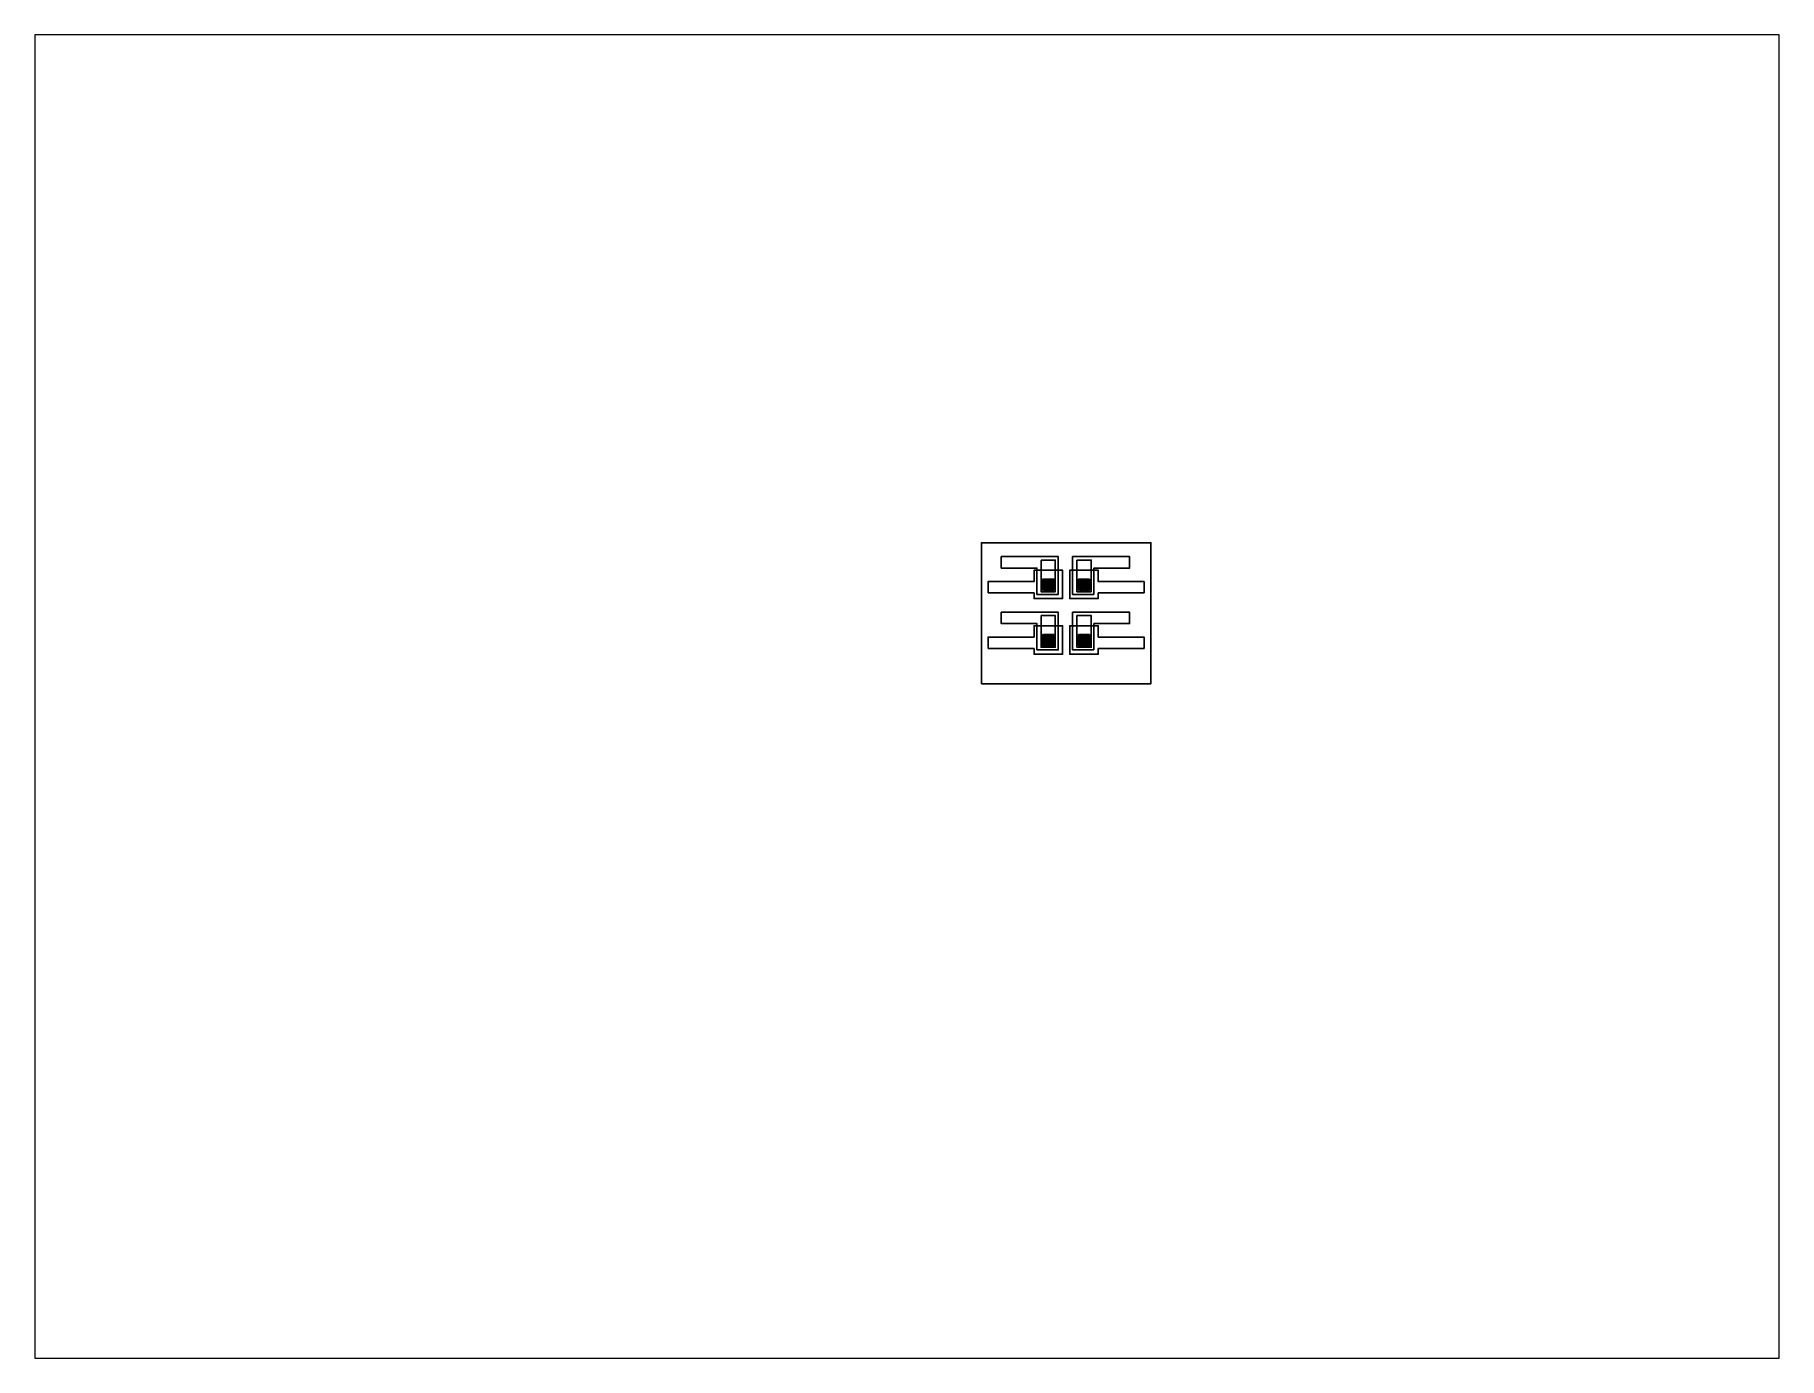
# Paper-space layout 'Layout2' of a CAD drawing. Extents: x 26 to 231, y 20 to 176.
# The model-space entities are those that its viewports show. They can reach past a viewport. Long polylines and large blocks are cut down to what shows.
import ezdxf

# ---------------------------------------------------------------- set-up
doc = ezdxf.new("R2010")
doc.units = 13

# ---------------------------------------------------------------- blocks, each defined once
blk = doc.blocks.new('ㅇㄴㅁㄴㅇㅁ')
for points in [[(1100, 1000), (24900, 1000), (24900, 20800), (1100, 20800), (1100, 1000)], [(1100, 1000), (24900, 1000)]]:
    blk.add_lwpolyline(points)
at = {"color": 1}
for points in [[(8900, 13550), (8900, 17250), (3900, 17250), (3900, 18850), (11900, 18850), (11900, 13550), (8900, 13550)], [(16900, 13550), (16900, 17250), (21900, 17250), (21900, 18850), (13900, 18850), (13900, 13550), (16900, 13550)], [(8900, 5750), (8900, 9450), (3900, 9450), (3900, 11050), (11900, 11050), (11900, 5750), (8900, 5750)], [(16900, 5750), (16900, 9450), (21900, 9450), (21900, 11050), (13900, 11050), (13900, 5750), (16900, 5750)]]:
    blk.add_lwpolyline(points, dxfattribs=at)
at = {"color": 5}
for points in [[(2050, 13750), (8500, 13750), (8500, 12950), (12500, 12950), (12500, 16950), (8500, 16950), (8500, 15350), (2050, 15350), (2050, 13750)], [(23950, 13750), (17500, 13750), (17500, 12950), (13500, 12950), (13500, 16950), (17500, 16950), (17500, 15350), (23950, 15350), (23950, 13750)], [(2050, 5950), (8500, 5950), (8500, 5150), (12500, 5150), (12500, 9150), (8500, 9150), (8500, 7550), (2050, 7550), (2050, 5950)], [(23950, 5950), (17500, 5950), (17500, 5150), (13500, 5150), (13500, 9150), (17500, 9150), (17500, 7550), (23950, 7550), (23950, 5950)]]:
    blk.add_lwpolyline(points, dxfattribs=at)
blk = doc.blocks.new('*U70')
blk.add_lwpolyline([(-25, 25), (25, 25), (25, -25), (-25, -25)], close=True)
blk = doc.blocks.new('*U69')
at = {"color": 0, "linetype": 'ByBlock', "lineweight": -2, "transparency": 16777216}
for p in [(0, 1500), (0, 1400), (0, 1300), (0, 1200), (0, 1100), (0, 1000), (0, 900), (0, 800), (0, 700), (0, 600), (0, 500), (0, 400), (0, 300), (0, 200), (0, 100), (0, 0), (100, 1500), (100, 1400), (100, 1300), (100, 1200), (100, 1100), (100, 1000), (100, 900), (100, 800), (100, 700), (100, 600), (100, 500), (100, 400), (100, 300), (100, 200), (100, 100), (100, 0), (200, 1500), (200, 1400), (200, 1300), (200, 1200), (200, 1100), (200, 1000), (200, 900), (200, 800), (200, 700), (200, 600), (200, 500), (200, 400), (200, 300), (200, 200), (200, 100), (200, 0), (300, 1500), (300, 1400), (300, 1300), (300, 1200), (300, 1100), (300, 1000), (300, 900), (300, 800), (300, 700), (300, 600), (300, 500), (300, 400), (300, 300), (300, 200), (300, 100), (300, 0), (400, 1500), (400, 1400), (400, 1300), (400, 1200), (400, 1100), (400, 1000), (400, 900), (400, 800), (400, 700), (400, 600), (400, 500), (400, 400), (400, 300), (400, 200), (400, 100), (400, 0), (500, 1500), (500, 1400), (500, 1300), (500, 1200), (500, 1100), (500, 1000), (500, 900), (500, 800), (500, 700), (500, 600), (500, 500), (500, 400), (500, 300), (500, 200), (500, 100), (500, 0), (600, 1500), (600, 1400), (600, 1300), (600, 1200), (600, 1100), (600, 1000), (600, 900), (600, 800), (600, 700), (600, 600), (600, 500), (600, 400), (600, 300), (600, 200), (600, 100), (600, 0), (700, 1500), (700, 1400), (700, 1300), (700, 1200), (700, 1100), (700, 1000), (700, 900), (700, 800), (700, 700), (700, 600), (700, 500), (700, 400), (700, 300), (700, 200), (700, 100), (700, 0), (800, 1500), (800, 1400), (800, 1300), (800, 1200), (800, 1100), (800, 1000), (800, 900), (800, 800), (800, 700), (800, 600), (800, 500), (800, 400), (800, 300), (800, 200), (800, 100), (800, 0), (900, 1500), (900, 1400), (900, 1300), (900, 1200), (900, 1100), (900, 1000), (900, 900), (900, 800), (900, 700), (900, 600), (900, 500), (900, 400), (900, 300), (900, 200), (900, 100), (900, 0), (1000, 1500), (1000, 1400), (1000, 1300), (1000, 1200), (1000, 1100), (1000, 1000), (1000, 900), (1000, 800), (1000, 700), (1000, 600), (1000, 500), (1000, 400), (1000, 300), (1000, 200), (1000, 100), (1000, 0), (1100, 1500), (1100, 1400), (1100, 1300), (1100, 1200), (1100, 1100), (1100, 1000), (1100, 900), (1100, 800), (1100, 700), (1100, 600), (1100, 500), (1100, 400), (1100, 300), (1100, 200), (1100, 100), (1100, 0), (1200, 1500), (1200, 1400), (1200, 1300), (1200, 1200), (1200, 1100), (1200, 1000), (1200, 900), (1200, 800), (1200, 700), (1200, 600), (1200, 500), (1200, 400), (1200, 300), (1200, 200), (1200, 100), (1200, 0), (1300, 1500), (1300, 1400), (1300, 1300), (1300, 1200), (1300, 1100), (1300, 1000), (1300, 900), (1300, 800), (1300, 700), (1300, 600), (1300, 500), (1300, 400), (1300, 300), (1300, 200), (1300, 100), (1300, 0), (1400, 1500), (1400, 1400), (1400, 1300), (1400, 1200), (1400, 1100), (1400, 1000), (1400, 900), (1400, 800), (1400, 700), (1400, 600), (1400, 500), (1400, 400), (1400, 300), (1400, 200), (1400, 100), (1400, 0), (1500, 1500), (1500, 1400), (1500, 1300), (1500, 1200), (1500, 1100), (1500, 1000), (1500, 900), (1500, 800), (1500, 700), (1500, 600), (1500, 500), (1500, 400), (1500, 300), (1500, 200), (1500, 100), (1500, 0)]:
    blk.add_blockref('*U70', p, dxfattribs=at)
blk = doc.blocks.new('*U64')
blk.add_lwpolyline([(-25, 25), (25, 25), (25, -25), (-25, -25)], close=True)
blk = doc.blocks.new('*U71')
at = {"color": 0, "linetype": 'ByBlock', "lineweight": -2, "transparency": 16777216}
for p in [(0, 1500), (0, 1400), (0, 1300), (0, 1200), (0, 1100), (0, 1000), (0, 900), (0, 800), (0, 700), (0, 600), (0, 500), (0, 400), (0, 300), (0, 200), (0, 100), (0, 0), (100, 1500), (100, 1400), (100, 1300), (100, 1200), (100, 1100), (100, 1000), (100, 900), (100, 800), (100, 700), (100, 600), (100, 500), (100, 400), (100, 300), (100, 200), (100, 100), (100, 0), (200, 1500), (200, 1400), (200, 1300), (200, 1200), (200, 1100), (200, 1000), (200, 900), (200, 800), (200, 700), (200, 600), (200, 500), (200, 400), (200, 300), (200, 200), (200, 100), (200, 0), (300, 1500), (300, 1400), (300, 1300), (300, 1200), (300, 1100), (300, 1000), (300, 900), (300, 800), (300, 700), (300, 600), (300, 500), (300, 400), (300, 300), (300, 200), (300, 100), (300, 0), (400, 1500), (400, 1400), (400, 1300), (400, 1200), (400, 1100), (400, 1000), (400, 900), (400, 800), (400, 700), (400, 600), (400, 500), (400, 400), (400, 300), (400, 200), (400, 100), (400, 0), (500, 1500), (500, 1400), (500, 1300), (500, 1200), (500, 1100), (500, 1000), (500, 900), (500, 800), (500, 700), (500, 600), (500, 500), (500, 400), (500, 300), (500, 200), (500, 100), (500, 0), (600, 1500), (600, 1400), (600, 1300), (600, 1200), (600, 1100), (600, 1000), (600, 900), (600, 800), (600, 700), (600, 600), (600, 500), (600, 400), (600, 300), (600, 200), (600, 100), (600, 0), (700, 1500), (700, 1400), (700, 1300), (700, 1200), (700, 1100), (700, 1000), (700, 900), (700, 800), (700, 700), (700, 600), (700, 500), (700, 400), (700, 300), (700, 200), (700, 100), (700, 0), (800, 1500), (800, 1400), (800, 1300), (800, 1200), (800, 1100), (800, 1000), (800, 900), (800, 800), (800, 700), (800, 600), (800, 500), (800, 400), (800, 300), (800, 200), (800, 100), (800, 0), (900, 1500), (900, 1400), (900, 1300), (900, 1200), (900, 1100), (900, 1000), (900, 900), (900, 800), (900, 700), (900, 600), (900, 500), (900, 400), (900, 300), (900, 200), (900, 100), (900, 0), (1000, 1500), (1000, 1400), (1000, 1300), (1000, 1200), (1000, 1100), (1000, 1000), (1000, 900), (1000, 800), (1000, 700), (1000, 600), (1000, 500), (1000, 400), (1000, 300), (1000, 200), (1000, 100), (1000, 0), (1100, 1500), (1100, 1400), (1100, 1300), (1100, 1200), (1100, 1100), (1100, 1000), (1100, 900), (1100, 800), (1100, 700), (1100, 600), (1100, 500), (1100, 400), (1100, 300), (1100, 200), (1100, 100), (1100, 0), (1200, 1500), (1200, 1400), (1200, 1300), (1200, 1200), (1200, 1100), (1200, 1000), (1200, 900), (1200, 800), (1200, 700), (1200, 600), (1200, 500), (1200, 400), (1200, 300), (1200, 200), (1200, 100), (1200, 0), (1300, 1500), (1300, 1400), (1300, 1300), (1300, 1200), (1300, 1100), (1300, 1000), (1300, 900), (1300, 800), (1300, 700), (1300, 600), (1300, 500), (1300, 400), (1300, 300), (1300, 200), (1300, 100), (1300, 0), (1400, 1500), (1400, 1400), (1400, 1300), (1400, 1200), (1400, 1100), (1400, 1000), (1400, 900), (1400, 800), (1400, 700), (1400, 600), (1400, 500), (1400, 400), (1400, 300), (1400, 200), (1400, 100), (1400, 0), (1500, 1500), (1500, 1400), (1500, 1300), (1500, 1200), (1500, 1100), (1500, 1000), (1500, 900), (1500, 800), (1500, 700), (1500, 600), (1500, 500), (1500, 400), (1500, 300), (1500, 200), (1500, 100), (1500, 0)]:
    blk.add_blockref('*U64', p, dxfattribs=at)
blk = doc.blocks.new('*U66')
blk.add_lwpolyline([(-25, 25), (25, 25), (25, -25), (-25, -25)], close=True)
blk = doc.blocks.new('*U65')
at = {"color": 0, "linetype": 'ByBlock', "lineweight": -2, "transparency": 16777216}
for p in [(0, 1500), (0, 1400), (0, 1300), (0, 1200), (0, 1100), (0, 1000), (0, 900), (0, 800), (0, 700), (0, 600), (0, 500), (0, 400), (0, 300), (0, 200), (0, 100), (0, 0), (100, 1500), (100, 1400), (100, 1300), (100, 1200), (100, 1100), (100, 1000), (100, 900), (100, 800), (100, 700), (100, 600), (100, 500), (100, 400), (100, 300), (100, 200), (100, 100), (100, 0), (200, 1500), (200, 1400), (200, 1300), (200, 1200), (200, 1100), (200, 1000), (200, 900), (200, 800), (200, 700), (200, 600), (200, 500), (200, 400), (200, 300), (200, 200), (200, 100), (200, 0), (300, 1500), (300, 1400), (300, 1300), (300, 1200), (300, 1100), (300, 1000), (300, 900), (300, 800), (300, 700), (300, 600), (300, 500), (300, 400), (300, 300), (300, 200), (300, 100), (300, 0), (400, 1500), (400, 1400), (400, 1300), (400, 1200), (400, 1100), (400, 1000), (400, 900), (400, 800), (400, 700), (400, 600), (400, 500), (400, 400), (400, 300), (400, 200), (400, 100), (400, 0), (500, 1500), (500, 1400), (500, 1300), (500, 1200), (500, 1100), (500, 1000), (500, 900), (500, 800), (500, 700), (500, 600), (500, 500), (500, 400), (500, 300), (500, 200), (500, 100), (500, 0), (600, 1500), (600, 1400), (600, 1300), (600, 1200), (600, 1100), (600, 1000), (600, 900), (600, 800), (600, 700), (600, 600), (600, 500), (600, 400), (600, 300), (600, 200), (600, 100), (600, 0), (700, 1500), (700, 1400), (700, 1300), (700, 1200), (700, 1100), (700, 1000), (700, 900), (700, 800), (700, 700), (700, 600), (700, 500), (700, 400), (700, 300), (700, 200), (700, 100), (700, 0), (800, 1500), (800, 1400), (800, 1300), (800, 1200), (800, 1100), (800, 1000), (800, 900), (800, 800), (800, 700), (800, 600), (800, 500), (800, 400), (800, 300), (800, 200), (800, 100), (800, 0), (900, 1500), (900, 1400), (900, 1300), (900, 1200), (900, 1100), (900, 1000), (900, 900), (900, 800), (900, 700), (900, 600), (900, 500), (900, 400), (900, 300), (900, 200), (900, 100), (900, 0), (1000, 1500), (1000, 1400), (1000, 1300), (1000, 1200), (1000, 1100), (1000, 1000), (1000, 900), (1000, 800), (1000, 700), (1000, 600), (1000, 500), (1000, 400), (1000, 300), (1000, 200), (1000, 100), (1000, 0), (1100, 1500), (1100, 1400), (1100, 1300), (1100, 1200), (1100, 1100), (1100, 1000), (1100, 900), (1100, 800), (1100, 700), (1100, 600), (1100, 500), (1100, 400), (1100, 300), (1100, 200), (1100, 100), (1100, 0), (1200, 1500), (1200, 1400), (1200, 1300), (1200, 1200), (1200, 1100), (1200, 1000), (1200, 900), (1200, 800), (1200, 700), (1200, 600), (1200, 500), (1200, 400), (1200, 300), (1200, 200), (1200, 100), (1200, 0), (1300, 1500), (1300, 1400), (1300, 1300), (1300, 1200), (1300, 1100), (1300, 1000), (1300, 900), (1300, 800), (1300, 700), (1300, 600), (1300, 500), (1300, 400), (1300, 300), (1300, 200), (1300, 100), (1300, 0), (1400, 1500), (1400, 1400), (1400, 1300), (1400, 1200), (1400, 1100), (1400, 1000), (1400, 900), (1400, 800), (1400, 700), (1400, 600), (1400, 500), (1400, 400), (1400, 300), (1400, 200), (1400, 100), (1400, 0), (1500, 1500), (1500, 1400), (1500, 1300), (1500, 1200), (1500, 1100), (1500, 1000), (1500, 900), (1500, 800), (1500, 700), (1500, 600), (1500, 500), (1500, 400), (1500, 300), (1500, 200), (1500, 100), (1500, 0)]:
    blk.add_blockref('*U66', p, dxfattribs=at)
blk = doc.blocks.new('*U68')
blk.add_lwpolyline([(-25, 25), (25, 25), (25, -25), (-25, -25)], close=True)
blk = doc.blocks.new('*U67')
at = {"color": 0, "linetype": 'ByBlock', "lineweight": -2, "transparency": 16777216}
for p in [(0, 1500), (0, 1400), (0, 1300), (0, 1200), (0, 1100), (0, 1000), (0, 900), (0, 800), (0, 700), (0, 600), (0, 500), (0, 400), (0, 300), (0, 200), (0, 100), (0, 0), (100, 1500), (100, 1400), (100, 1300), (100, 1200), (100, 1100), (100, 1000), (100, 900), (100, 800), (100, 700), (100, 600), (100, 500), (100, 400), (100, 300), (100, 200), (100, 100), (100, 0), (200, 1500), (200, 1400), (200, 1300), (200, 1200), (200, 1100), (200, 1000), (200, 900), (200, 800), (200, 700), (200, 600), (200, 500), (200, 400), (200, 300), (200, 200), (200, 100), (200, 0), (300, 1500), (300, 1400), (300, 1300), (300, 1200), (300, 1100), (300, 1000), (300, 900), (300, 800), (300, 700), (300, 600), (300, 500), (300, 400), (300, 300), (300, 200), (300, 100), (300, 0), (400, 1500), (400, 1400), (400, 1300), (400, 1200), (400, 1100), (400, 1000), (400, 900), (400, 800), (400, 700), (400, 600), (400, 500), (400, 400), (400, 300), (400, 200), (400, 100), (400, 0), (500, 1500), (500, 1400), (500, 1300), (500, 1200), (500, 1100), (500, 1000), (500, 900), (500, 800), (500, 700), (500, 600), (500, 500), (500, 400), (500, 300), (500, 200), (500, 100), (500, 0), (600, 1500), (600, 1400), (600, 1300), (600, 1200), (600, 1100), (600, 1000), (600, 900), (600, 800), (600, 700), (600, 600), (600, 500), (600, 400), (600, 300), (600, 200), (600, 100), (600, 0), (700, 1500), (700, 1400), (700, 1300), (700, 1200), (700, 1100), (700, 1000), (700, 900), (700, 800), (700, 700), (700, 600), (700, 500), (700, 400), (700, 300), (700, 200), (700, 100), (700, 0), (800, 1500), (800, 1400), (800, 1300), (800, 1200), (800, 1100), (800, 1000), (800, 900), (800, 800), (800, 700), (800, 600), (800, 500), (800, 400), (800, 300), (800, 200), (800, 100), (800, 0), (900, 1500), (900, 1400), (900, 1300), (900, 1200), (900, 1100), (900, 1000), (900, 900), (900, 800), (900, 700), (900, 600), (900, 500), (900, 400), (900, 300), (900, 200), (900, 100), (900, 0), (1000, 1500), (1000, 1400), (1000, 1300), (1000, 1200), (1000, 1100), (1000, 1000), (1000, 900), (1000, 800), (1000, 700), (1000, 600), (1000, 500), (1000, 400), (1000, 300), (1000, 200), (1000, 100), (1000, 0), (1100, 1500), (1100, 1400), (1100, 1300), (1100, 1200), (1100, 1100), (1100, 1000), (1100, 900), (1100, 800), (1100, 700), (1100, 600), (1100, 500), (1100, 400), (1100, 300), (1100, 200), (1100, 100), (1100, 0), (1200, 1500), (1200, 1400), (1200, 1300), (1200, 1200), (1200, 1100), (1200, 1000), (1200, 900), (1200, 800), (1200, 700), (1200, 600), (1200, 500), (1200, 400), (1200, 300), (1200, 200), (1200, 100), (1200, 0), (1300, 1500), (1300, 1400), (1300, 1300), (1300, 1200), (1300, 1100), (1300, 1000), (1300, 900), (1300, 800), (1300, 700), (1300, 600), (1300, 500), (1300, 400), (1300, 300), (1300, 200), (1300, 100), (1300, 0), (1400, 1500), (1400, 1400), (1400, 1300), (1400, 1200), (1400, 1100), (1400, 1000), (1400, 900), (1400, 800), (1400, 700), (1400, 600), (1400, 500), (1400, 400), (1400, 300), (1400, 200), (1400, 100), (1400, 0), (1500, 1500), (1500, 1400), (1500, 1300), (1500, 1200), (1500, 1100), (1500, 1000), (1500, 900), (1500, 800), (1500, 700), (1500, 600), (1500, 500), (1500, 400), (1500, 300), (1500, 200), (1500, 100), (1500, 0)]:
    blk.add_blockref('*U68', p, dxfattribs=at)
blk = doc.blocks.new('*U82')
blk.add_circle((0, -895), 7.5)
blk = doc.blocks.new('*U83')
at = {"color": 0, "linetype": 'ByBlock', "lineweight": -2, "transparency": 16777216}
for p in [(0, 900), (100, 900), (200, 900), (300, 900), (400, 900), (500, 900), (600, 900), (700, 900), (800, 900), (900, 900), (0, 0), (0, 800), (0, 700), (0, 600), (0, 500), (0, 400), (0, 300), (0, 200), (0, 100), (100, 800), (100, 700), (100, 600), (100, 500), (100, 400), (100, 300), (100, 200), (100, 100), (100, 0), (200, 800), (200, 700), (200, 600), (200, 500), (200, 400), (200, 300), (200, 200), (200, 100), (200, 0), (300, 800), (300, 700), (300, 600), (300, 500), (300, 400), (300, 300), (300, 200), (300, 100), (300, 0), (400, 800), (400, 700), (400, 600), (400, 500), (400, 400), (400, 300), (400, 200), (400, 100), (400, 0), (500, 800), (500, 700), (500, 600), (500, 500), (500, 400), (500, 300), (500, 200), (500, 100), (500, 0), (600, 800), (600, 700), (600, 600), (600, 500), (600, 400), (600, 300), (600, 200), (600, 100), (600, 0), (700, 800), (700, 700), (700, 600), (700, 500), (700, 400), (700, 300), (700, 200), (700, 100), (700, 0), (800, 800), (800, 700), (800, 600), (800, 500), (800, 400), (800, 300), (800, 200), (800, 100), (800, 0), (900, 800), (900, 700), (900, 600), (900, 500), (900, 400), (900, 300), (900, 200), (900, 100), (900, 0)]:
    blk.add_blockref('*U82', p, dxfattribs=at)
blk = doc.blocks.new('*U80')
blk.add_circle((0, -895), 7.5)
blk = doc.blocks.new('*U81')
at = {"color": 0, "linetype": 'ByBlock', "lineweight": -2, "transparency": 16777216}
for p in [(0, 900), (100, 900), (200, 900), (300, 900), (400, 900), (500, 900), (600, 900), (700, 900), (800, 900), (900, 900), (0, 0), (0, 800), (0, 700), (0, 600), (0, 500), (0, 400), (0, 300), (0, 200), (0, 100), (100, 800), (100, 700), (100, 600), (100, 500), (100, 400), (100, 300), (100, 200), (100, 100), (100, 0), (200, 800), (200, 700), (200, 600), (200, 500), (200, 400), (200, 300), (200, 200), (200, 100), (200, 0), (300, 800), (300, 700), (300, 600), (300, 500), (300, 400), (300, 300), (300, 200), (300, 100), (300, 0), (400, 800), (400, 700), (400, 600), (400, 500), (400, 400), (400, 300), (400, 200), (400, 100), (400, 0), (500, 800), (500, 700), (500, 600), (500, 500), (500, 400), (500, 300), (500, 200), (500, 100), (500, 0), (600, 800), (600, 700), (600, 600), (600, 500), (600, 400), (600, 300), (600, 200), (600, 100), (600, 0), (700, 800), (700, 700), (700, 600), (700, 500), (700, 400), (700, 300), (700, 200), (700, 100), (700, 0), (800, 800), (800, 700), (800, 600), (800, 500), (800, 400), (800, 300), (800, 200), (800, 100), (800, 0), (900, 800), (900, 700), (900, 600), (900, 500), (900, 400), (900, 300), (900, 200), (900, 100), (900, 0)]:
    blk.add_blockref('*U80', p, dxfattribs=at)
blk = doc.blocks.new('*U86')
blk.add_circle((0, -895), 7.5)
blk = doc.blocks.new('*U87')
at = {"color": 0, "linetype": 'ByBlock', "lineweight": -2, "transparency": 16777216}
for p in [(0, 900), (100, 900), (200, 900), (300, 900), (400, 900), (500, 900), (600, 900), (700, 900), (800, 900), (900, 900), (0, 0), (0, 800), (0, 700), (0, 600), (0, 500), (0, 400), (0, 300), (0, 200), (0, 100), (100, 800), (100, 700), (100, 600), (100, 500), (100, 400), (100, 300), (100, 200), (100, 100), (100, 0), (200, 800), (200, 700), (200, 600), (200, 500), (200, 400), (200, 300), (200, 200), (200, 100), (200, 0), (300, 800), (300, 700), (300, 600), (300, 500), (300, 400), (300, 300), (300, 200), (300, 100), (300, 0), (400, 800), (400, 700), (400, 600), (400, 500), (400, 400), (400, 300), (400, 200), (400, 100), (400, 0), (500, 800), (500, 700), (500, 600), (500, 500), (500, 400), (500, 300), (500, 200), (500, 100), (500, 0), (600, 800), (600, 700), (600, 600), (600, 500), (600, 400), (600, 300), (600, 200), (600, 100), (600, 0), (700, 800), (700, 700), (700, 600), (700, 500), (700, 400), (700, 300), (700, 200), (700, 100), (700, 0), (800, 800), (800, 700), (800, 600), (800, 500), (800, 400), (800, 300), (800, 200), (800, 100), (800, 0), (900, 800), (900, 700), (900, 600), (900, 500), (900, 400), (900, 300), (900, 200), (900, 100), (900, 0)]:
    blk.add_blockref('*U86', p, dxfattribs=at)
blk = doc.blocks.new('*U84')
blk.add_circle((0, -895), 7.5)
blk = doc.blocks.new('*U85')
at = {"color": 0, "linetype": 'ByBlock', "lineweight": -2, "transparency": 16777216}
for p in [(0, 900), (100, 900), (200, 900), (300, 900), (400, 900), (500, 900), (600, 900), (700, 900), (800, 900), (900, 900), (0, 0), (0, 800), (0, 700), (0, 600), (0, 500), (0, 400), (0, 300), (0, 200), (0, 100), (100, 800), (100, 700), (100, 600), (100, 500), (100, 400), (100, 300), (100, 200), (100, 100), (100, 0), (200, 800), (200, 700), (200, 600), (200, 500), (200, 400), (200, 300), (200, 200), (200, 100), (200, 0), (300, 800), (300, 700), (300, 600), (300, 500), (300, 400), (300, 300), (300, 200), (300, 100), (300, 0), (400, 800), (400, 700), (400, 600), (400, 500), (400, 400), (400, 300), (400, 200), (400, 100), (400, 0), (500, 800), (500, 700), (500, 600), (500, 500), (500, 400), (500, 300), (500, 200), (500, 100), (500, 0), (600, 800), (600, 700), (600, 600), (600, 500), (600, 400), (600, 300), (600, 200), (600, 100), (600, 0), (700, 800), (700, 700), (700, 600), (700, 500), (700, 400), (700, 300), (700, 200), (700, 100), (700, 0), (800, 800), (800, 700), (800, 600), (800, 500), (800, 400), (800, 300), (800, 200), (800, 100), (800, 0), (900, 800), (900, 700), (900, 600), (900, 500), (900, 400), (900, 300), (900, 200), (900, 100), (900, 0)]:
    blk.add_blockref('*U84', p, dxfattribs=at)

msp = doc.modelspace()

# ---------------------------------------------------------------- linework, layer by layer
at = {"color": 5}
for points in [[(68285, 19167), (70285, 19167), (70285, 14715), (68285, 14715)], [(73335, 19167), (75335, 19167), (75335, 14715), (73335, 14715)], [(68285, 11367), (70285, 11367), (70285, 6915), (68285, 6915)], [(73335, 11367), (75335, 11367), (75335, 6915), (73335, 6915)]]:
    msp.add_lwpolyline(points, close=True, dxfattribs=at)

# ---------------------------------------------------------------- block references
for name, p in [('ㅇㄴㅁㄴㅇㅁ', (58810, 790)), ('*U69', (68535, 14965)), ('*U83', (68835, 16160)), ('*U85', (73885, 16160)), ('*U65', (68535, 7165)), ('*U81', (68835, 8360)), ('*U87', (73885, 8360))]:
    msp.add_blockref(name, p)
at = {"xscale": -1}
for name, p in [('*U71', (75085, 14965)), ('*U67', (75085, 7165))]:
    msp.add_blockref(name, p, dxfattribs=at)

psp = doc.layouts.new('Layout2')

# ---------------------------------------------------------------- viewports
at = {"layer": '0', "view_target_point": (115000, -5000)}
psp.add_viewport(center=(128.5, 97.5), size=(205.6, 156), view_center_point=(-65535.92, 5000), view_height=185839.4215, dxfattribs=at)

doc.saveas('drawing.dxf')
